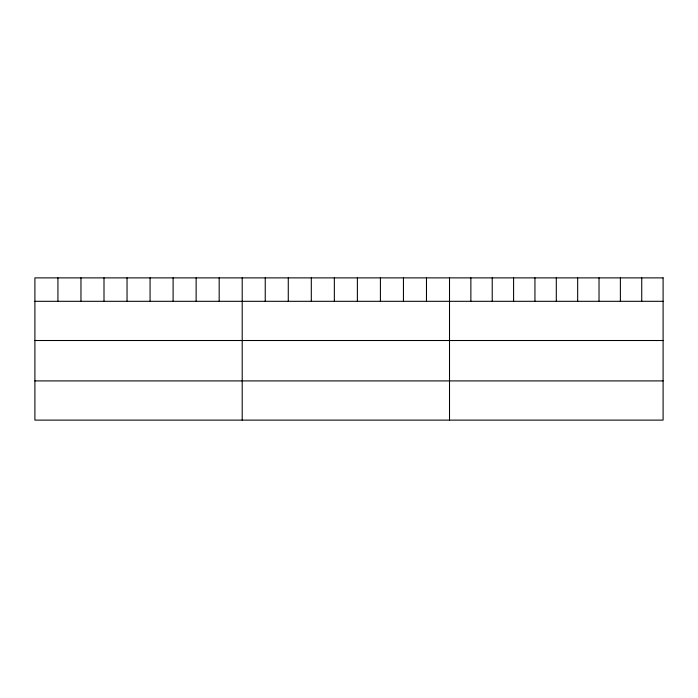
<?xml version="1.0" encoding="UTF-8"?>
<svg xmlns="http://www.w3.org/2000/svg" width="698" height="698" viewBox="0 0 698 698"><rect width="100%" height="100%" fill="white"/><g stroke="black" fill="none" stroke-linecap="round" stroke-linejoin="round"><path stroke-width="1.05" d="M34.9 301.309L663.1 301.309M34.9 340.511L663.1 340.511M34.9 380.907L663.1 380.907M641.741 277.883L641.741 301.309M620.382 277.883L620.382 301.309M599.024 277.883L599.024 301.309M577.665 277.883L577.665 301.309M556.306 277.883L556.306 301.309M534.947 277.883L534.947 301.309M513.588 277.883L513.588 301.309M492.23 277.883L492.23 301.309M470.871 277.883L470.871 301.309M449.512 277.883L449.512 420.117M426.478 277.883L426.478 301.309M403.444 277.883L403.444 301.309M380.41 277.883L380.41 301.309M357.376 277.883L357.376 301.309M334.342 277.883L334.342 301.309M311.308 277.883L311.308 301.309M288.274 277.883L288.274 301.309M265.24 277.883L265.24 301.309M242.206 277.883L242.206 420.117M219.172 277.883L219.172 301.309M196.138 277.883L196.138 301.309M173.104 277.883L173.104 301.309M150.07 277.883L150.07 301.309M127.036 277.883L127.036 301.309M104.002 277.883L104.002 301.309M80.968 277.883L80.968 301.309M57.934 277.883L57.934 301.309M663.1 277.883L34.9 277.883L34.9 420.117L663.1 420.117L663.1 277.883"/></g></svg>
